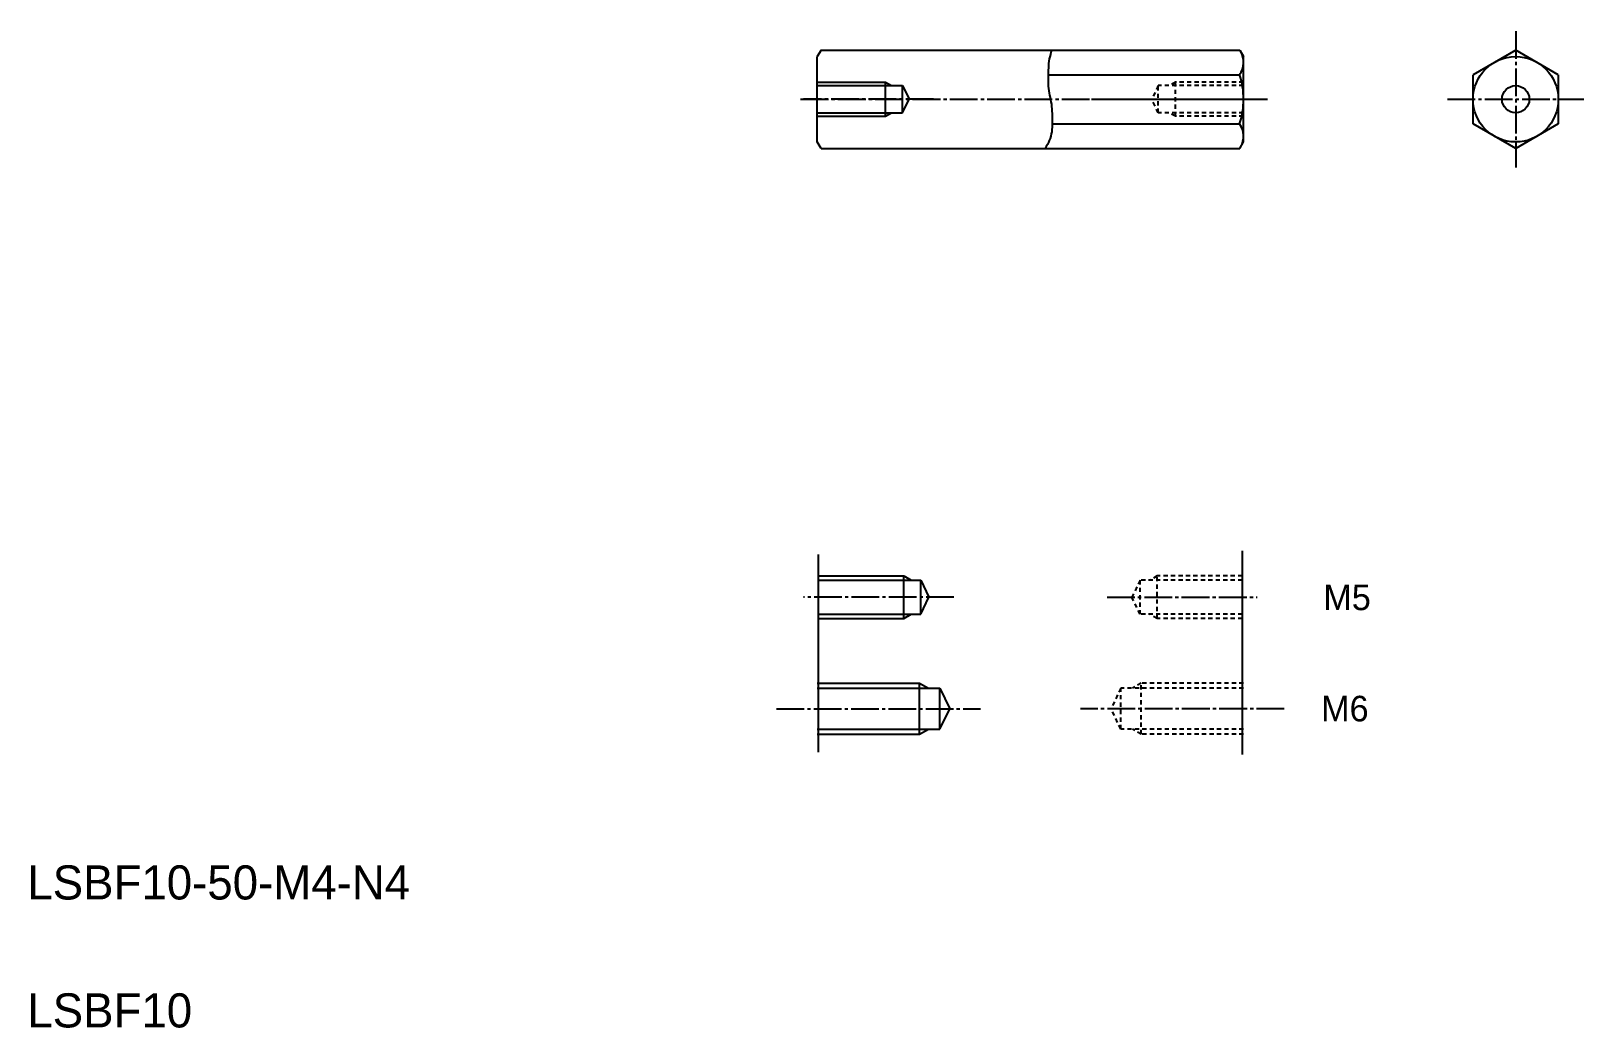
# Model space of a CAD drawing. Extents: x 10 to 193, y 10 to 127.
import ezdxf

# ---------------------------------------------------------------- set-up
doc = ezdxf.new("R2010")
doc.units = 0
doc.header["$LTSCALE"] = 0.25
doc.linetypes.add('CENTER', pattern=[17.5, 13, -1.5, 1.5, -1.5])
doc.linetypes.add('DASHED', pattern=[3.5, 2, -1.5])
doc.layers.get('0').update_dxf_attribs({"linetype": 'CONTINUOUS'})
doc.layers.add('CENTER', color=1, linetype='CENTER')

msp = doc.modelspace()

# ---------------------------------------------------------------- linework, layer by layer
at = {"linetype": 'CONTINUOUS'}
for p, q in [((103.07, 124.58), (102.62, 123.81)), ((103.07, 124.58), (152.18, 124.58)), ((152.18, 124.58), (152.62, 123.81)), ((184.53, 124.58), (179.53, 121.69)), ((189.53, 121.69), (184.53, 124.58)), ((102.62, 113.81), (102.62, 123.81)), ((152.62, 113.81), (152.62, 123.81)), ((102.62, 115.81), (102.62, 121.81)), ((129.72, 121.69), (152.16, 121.69)), ((179.53, 115.92), (179.53, 121.69)), ((189.53, 121.69), (189.53, 115.92)), ((130.18, 115.92), (152.16, 115.92)), ((184.53, 113.03), (179.53, 115.92)), ((189.53, 115.92), (184.53, 113.03)), ((103.07, 113.03), (102.62, 113.81)), ((103.07, 113.03), (152.18, 113.03)), ((152.18, 113.03), (152.62, 113.81))]:
    msp.add_line(p, q, dxfattribs=at)
for p, q in [((187.03, 123.14), (187.03, 123.14)), ((188.28, 122.41), (188.28, 122.41)), ((102.62, 120.41), (112.62, 120.41)), ((110.62, 116.81), (110.62, 120.81)), ((112.62, 120.41), (113.39, 118.81)), ((112.62, 117.21), (112.62, 120.41)), ((152.62, 115.8), (152.62, 121.8)), ((152.62, 116.81), (152.62, 120.81)), ((112.62, 117.21), (113.39, 118.81)), ((102.62, 117.21), (112.62, 117.21)), ((152.48, 41.99), (152.48, 65.88)), ((102.77, 42.29), (102.77, 65.43)), ((102.77, 62.43), (114.77, 62.43)), ((112.77, 57.93), (112.77, 62.93)), ((114.77, 62.43), (115.72, 60.43)), ((114.77, 58.43), (114.77, 62.43)), ((114.77, 58.43), (115.72, 60.43)), ((102.77, 58.43), (114.77, 58.43)), ((102.62, 49.77), (117.02, 49.77)), ((114.62, 44.37), (114.62, 50.37)), ((117.02, 49.77), (118.17, 47.37)), ((117.02, 44.97), (117.02, 49.77)), ((117.02, 44.97), (118.17, 47.37)), ((102.62, 44.97), (117.02, 44.97))]:
    msp.add_line(p, q)
at = {"color": 3, "linetype": 'CONTINUOUS'}
for p, q in [((102.62, 120.81), (110.62, 120.81)), ((110.62, 120.81), (111.32, 120.41)), ((102.62, 116.81), (110.62, 116.81)), ((110.62, 116.81), (111.32, 117.21)), ((102.77, 62.93), (112.77, 62.93)), ((112.77, 62.93), (113.63, 62.43)), ((112.77, 57.93), (113.63, 58.43)), ((102.77, 57.93), (112.77, 57.93)), ((102.62, 50.37), (114.62, 50.37)), ((114.62, 50.37), (115.66, 49.77)), ((102.62, 44.37), (114.62, 44.37)), ((114.62, 44.37), (115.66, 44.97))]:
    msp.add_line(p, q, dxfattribs=at)
at = {"color": 3, "linetype": 'DASHED'}
for p, q in [((142.62, 120.41), (141.86, 118.81)), ((152.62, 120.41), (142.62, 120.41)), ((142.62, 117.21), (142.62, 120.41)), ((144.62, 120.81), (143.93, 120.41)), ((152.62, 120.81), (144.62, 120.81)), ((144.62, 116.81), (144.62, 120.81)), ((142.62, 117.21), (141.86, 118.81)), ((152.62, 117.21), (142.62, 117.21)), ((144.62, 116.81), (143.93, 117.21)), ((152.62, 116.81), (144.62, 116.81)), ((140.48, 62.43), (139.53, 60.43)), ((152.48, 62.43), (140.48, 62.43)), ((140.48, 58.43), (140.48, 62.43)), ((142.48, 62.93), (141.61, 62.43)), ((152.48, 62.93), (142.48, 62.93)), ((142.48, 57.93), (142.48, 62.93)), ((140.48, 58.43), (139.53, 60.43)), ((152.48, 58.43), (140.48, 58.43)), ((142.48, 57.93), (141.61, 58.43)), ((152.48, 57.93), (142.48, 57.93)), ((138.22, 49.77), (137.08, 47.37)), ((152.62, 49.77), (138.22, 49.77)), ((138.22, 44.97), (138.22, 49.77)), ((140.62, 50.37), (139.58, 49.77)), ((152.62, 50.37), (140.62, 50.37)), ((140.62, 44.37), (140.62, 50.37)), ((138.22, 44.97), (137.08, 47.37)), ((152.62, 44.97), (138.22, 44.97)), ((140.62, 44.37), (139.58, 44.97)), ((152.62, 44.37), (140.62, 44.37))]:
    msp.add_line(p, q, dxfattribs=at)
at = {"color": 3, "linetype": 'CONTINUOUS'}
msp.add_lwpolyline([(130.12, 124.58, 0.034885), (129.84, 123.54, 0.040908), (129.73, 122.48, 0.006727), (129.72, 121.41, 0.014295), (129.72, 120.34, 0.048951), (129.87, 119.28, -0.026104), (130.08, 118.23, -0.024861), (130.16, 117.16, -0.005286), (130.18, 116.08, -0.035932), (130.12, 115.01, -0.061015), (129.84, 113.98, -0.046816), (129.34, 113.03)], format="xyb", dxfattribs=at)
at = {"linetype": 'CONTINUOUS'}
msp.add_circle((184.53, 118.81), 5, dxfattribs=at)
at = {"color": 7}
msp.add_circle((184.53, 118.81), 1.6, dxfattribs=at)
at = {"linetype": 'CONTINUOUS'}
for centre, radius, start, end in [((150.12, 123.14), 2.5, 324.7356, 30), ((143.31, 118.81), 9.31, 341.9403, 18.0597), ((150.12, 114.48), 2.5, 330, 35.2644)]:
    msp.add_arc(centre, radius, start, end, dxfattribs=at)
at = {"layer": 'CENTER', "color": 1, "linetype": 'CENTER'}
for p, q in [((184.53, 126.81), (184.53, 110.81)), ((100.68, 118.81), (120.61, 118.81)), ((100.69, 118.81), (155.44, 118.81)), ((116.26, 118.81), (101.03, 118.81)), ((154.57, 118.8), (134.78, 118.8)), ((138.98, 118.81), (154.22, 118.81)), ((176.53, 118.81), (192.53, 118.81)), ((118.64, 60.43), (101.02, 60.43)), ((136.61, 60.43), (154.22, 60.43)), ((97.85, 47.37), (121.77, 47.37)), ((157.4, 47.37), (133.48, 47.37))]:
    msp.add_line(p, q, dxfattribs=at)

# ---------------------------------------------------------------- texts
at = {"color": 7}
for s, p in [('M5', (161.97, 58.92)), ('M6', (161.71, 45.88))]:
    msp.add_text(s, height=3, dxfattribs=at).set_placement(p)
for s, p in [('LSBF10-50-M4-N4', (10, 25)), ('LSBF10', (10, 10))]:
    msp.add_text(s, height=4).set_placement(p)

doc.saveas('drawing.dxf')
